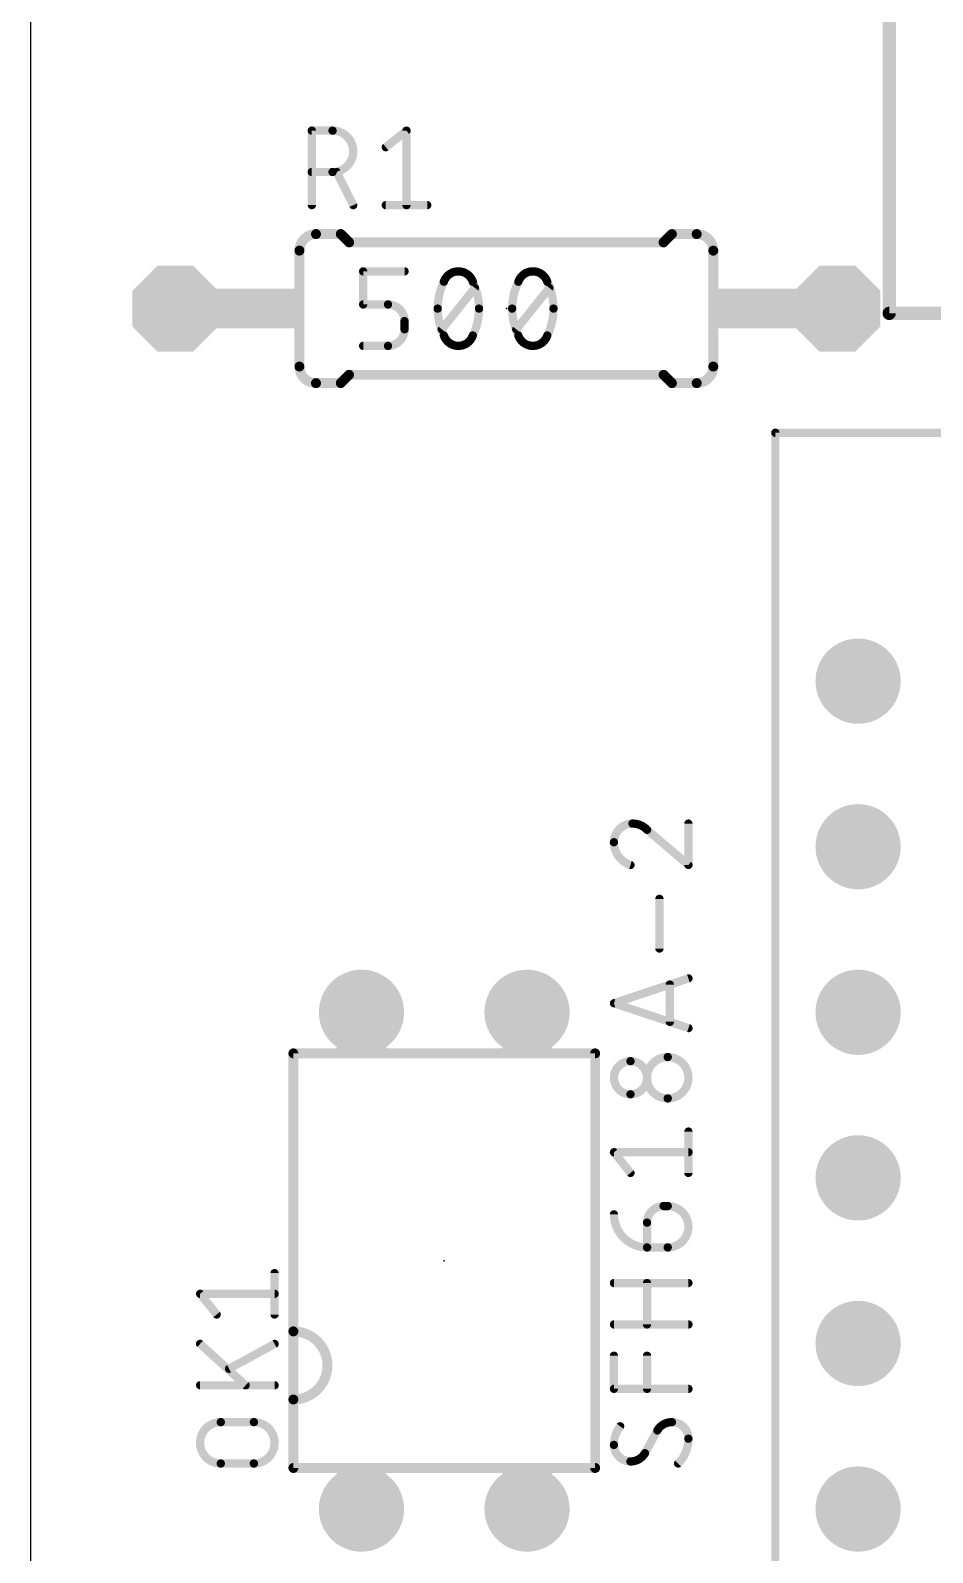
# Model space of a CAD drawing. Header units: millimetres. Extents: x 2963 to 3070, y 976 to 1104.
# Drawn here: x 2963.07 to 2976.92, y 1026.27 to 1049.62 of the extents above; entities that cross this region are included whole.
import ezdxf

# ---------------------------------------------------------------- set-up
doc = ezdxf.new("R2010")
doc.units = ezdxf.units.MM
doc.layers.add('PCB', color=31, linetype='Continuous')

# ---------------------------------------------------------------- blocks, each defined once
blk = doc.blocks.new('ROUNDP')
at = {"const_width": 0.5}
blk.add_lwpolyline([(0, -0.25, 1), (0, 0.25, 1), (0, -0.25)], format="xyb", dxfattribs=at)
blk = doc.blocks.new('RECT')
blk.add_solid([(-0.5, -0.5), (0.5, -0.5), (-0.5, 0.5), (0.5, 0.5)])
blk = doc.blocks.new('OCTAGONP')
at = {"const_width": 0.5}
blk.add_lwpolyline([(-0.25, -0.1036), (-0.25, 0.1036), (-0.1036, 0.25), (0.1036, 0.25), (0.25, 0.1036), (0.25, -0.1036), (0.1036, -0.25), (-0.1036, -0.25), (-0.25, -0.1036), (-0.25, 0.1036)], dxfattribs=at)

msp = doc.modelspace()

# ---------------------------------------------------------------- linework, layer by layer
at = {"layer": 'PCB'}
msp.add_line((2963.074, 1094.724), (2963.074, 997.089), dxfattribs=at)
for points, const_width in [([(2976.252, 1045.276), (2976.252, 1053.676)], 0.203), ([(2967.392, 1046.936), (2967.392, 1048.079)], 0.127), ([(2967.392, 1048.079), (2967.71, 1048.079)], 0.127), ([(2968.527, 1047.825), (2968.844, 1048.079)], 0.127), ([(2968.844, 1048.079), (2968.844, 1046.936)], 0.127), ([(2967.71, 1047.444), (2967.392, 1047.444)], 0.127), ([(2968.027, 1046.936), (2967.773, 1047.444)], 0.127), ([(2968.527, 1046.936), (2969.162, 1046.936)], 0.127), ([(2967.456, 1046.492), (2967.837, 1046.492)], 0.152), ([(2967.964, 1046.365), (2967.837, 1046.492)], 0.152), ([(2972.79, 1046.365), (2972.917, 1046.492)], 0.152), ([(2973.298, 1046.492), (2972.917, 1046.492)], 0.152), ([(2967.202, 1044.46), (2967.202, 1046.238)], 0.152), ([(2972.79, 1046.365), (2967.964, 1046.365)], 0.152), ([(2973.552, 1044.46), (2973.552, 1046.238)], 0.152), ([(2968.18, 1045.412), (2968.18, 1045.92)], 0.127), ([(2968.18, 1045.92), (2968.815, 1045.92)], 0.127), ([(2965.297, 1045.349), (2966.313, 1045.349)], 0.61), ([(2969.386, 1045.031), (2969.894, 1045.666)], 0.127), ([(2970.529, 1045.031), (2971.037, 1045.666)], 0.127), ([(2975.457, 1045.349), (2974.441, 1045.349)], 0.61), ([(2968.561, 1045.412), (2968.18, 1045.412)], 0.127), ([(2996.252, 1045.276), (2976.252, 1045.276)], 0.203), ([(2968.815, 1045.031), (2968.815, 1045.158)], 0.127), ([(2968.18, 1044.777), (2968.561, 1044.777)], 0.127), ([(2967.456, 1044.206), (2967.837, 1044.206)], 0.152), ([(2967.964, 1044.333), (2967.837, 1044.206)], 0.152), ([(2972.79, 1044.333), (2967.964, 1044.333)], 0.152), ([(2972.79, 1044.333), (2972.917, 1044.206)], 0.152), ([(2973.298, 1044.206), (2972.917, 1044.206)], 0.152), ([(2974.504, 1000.264), (2974.504, 1043.444)], 0.127), ([(2974.504, 1043.444), (2979.584, 1043.444)], 0.127), ([(2972.536, 1037.354), (2973.171, 1036.814)], 0.127), ([(2973.171, 1036.814), (2973.171, 1037.449)], 0.127), ([(2972.726, 1035.532), (2972.726, 1036.294)], 0.127), ([(2972.028, 1034.693), (2973.171, 1035.074)], 0.127), ([(2972.885, 1034.979), (2972.885, 1034.408)], 0.127), ([(2973.171, 1034.312), (2972.028, 1034.693)], 0.127), ([(2967.109, 1029.659), (2967.109, 1033.924)], 0.152), ([(2967.109, 1033.924), (2971.739, 1033.924)], 0.152), ([(2971.739, 1033.924), (2971.739, 1027.564)], 0.152), ([(2973.171, 1032.09), (2973.171, 1032.725)], 0.127), ([(2972.282, 1032.09), (2972.028, 1032.407)], 0.127), ([(2972.028, 1032.407), (2973.171, 1032.407)], 0.127), ([(2972.79, 1031.582), (2972.853, 1031.582)], 0.127), ([(2972.536, 1030.947), (2972.536, 1031.328)], 0.127), ([(2972.853, 1030.947), (2972.536, 1030.947)], 0.127), ([(2966.821, 1029.918), (2966.821, 1030.553)], 0.127), ([(2972.028, 1030.401), (2973.171, 1030.401)], 0.127), ([(2972.536, 1029.766), (2972.536, 1030.401)], 0.127), ([(2965.932, 1029.918), (2965.678, 1030.236)], 0.127), ([(2965.678, 1030.236), (2966.821, 1030.236)], 0.127), ([(2967.109, 1028.614), (2967.109, 1029.659)], 0.152), ([(2973.171, 1029.766), (2972.028, 1029.766)], 0.127), ([(2965.678, 1029.467), (2966.376, 1028.832)], 0.127), ([(2966.821, 1029.467), (2966.122, 1029.086)], 0.127), ([(2972.028, 1028.778), (2972.028, 1029.286)], 0.127), ([(2972.536, 1028.778), (2972.536, 1029.286)], 0.127), ([(2966.821, 1028.832), (2965.678, 1028.832)], 0.127), ([(2973.171, 1028.778), (2972.028, 1028.778)], 0.127), ([(2967.109, 1027.564), (2967.109, 1028.614)], 0.152), ([(2965.995, 1028.267), (2966.503, 1028.267)], 0.127), ([(2972.694, 1028.14), (2972.504, 1027.791)], 0.127), ([(2966.503, 1027.632), (2965.995, 1027.632)], 0.127), ([(2971.739, 1027.564), (2967.109, 1027.564)], 0.152)]:
    msp.add_lwpolyline(points, dxfattribs=dict(at, const_width=const_width))
for points, const_width in [([(2967.424, 1048.079, 1), (2967.36, 1048.079)], 0.0635), ([(2967.392, 1048.111, 1), (2967.392, 1048.047)], 0.0635), ([(2967.71, 1047.444, 1), (2967.71, 1048.079)], 0.127), ([(2967.71, 1048.111, 1), (2967.71, 1048.047)], 0.0635), ([(2967.71, 1048.047, 1), (2967.71, 1048.111)], 0.0635), ([(2968.876, 1048.079, 1), (2968.813, 1048.079)], 0.0635), ([(2968.864, 1048.054, 1), (2968.825, 1048.104)], 0.0635), ([(2968.507, 1047.85, 1), (2968.547, 1047.8)], 0.0635), ([(2967.392, 1047.476, 1), (2967.392, 1047.412)], 0.0635), ([(2967.71, 1047.476, 1), (2967.71, 1047.412)], 0.0635), ([(2967.71, 1047.412, 1), (2967.71, 1047.476)], 0.0635), ([(2967.802, 1047.458, 1), (2967.745, 1047.43)], 0.0635), ([(2968.527, 1046.968, 1), (2968.527, 1046.904)], 0.0635), ([(2969.162, 1046.904, 1), (2969.162, 1046.968)], 0.0635), ([(2967.36, 1046.936, 1), (2967.424, 1046.936)], 0.0635), ([(2967.999, 1046.922, 1), (2968.056, 1046.95)], 0.0635), ([(2968.813, 1046.936, 1), (2968.876, 1046.936)], 0.0635), ([(2967.456, 1046.492, 0.4142), (2967.202, 1046.238)], 0.152), ([(2967.456, 1046.53, 1), (2967.456, 1046.454)], 0.0762), ([(2967.456, 1046.454, 1), (2967.456, 1046.53)], 0.0762), ([(2967.864, 1046.519, 1), (2967.81, 1046.465)], 0.0762), ([(2967.837, 1046.454, 1), (2967.837, 1046.53)], 0.0762), ([(2972.917, 1046.53, 1), (2972.917, 1046.454)], 0.0762), ([(2972.944, 1046.465, 1), (2972.89, 1046.519)], 0.0762), ([(2973.552, 1046.238, 0.4142), (2973.298, 1046.492)], 0.152), ([(2973.298, 1046.53, 1), (2973.298, 1046.454)], 0.0762), ([(2973.298, 1046.454, 1), (2973.298, 1046.53)], 0.0762), ([(2967.24, 1046.238, 1), (2967.164, 1046.238)], 0.0762), ([(2967.964, 1046.403, 1), (2967.964, 1046.327)], 0.0762), ([(2967.937, 1046.338, 1), (2967.991, 1046.392)], 0.0762), ([(2972.763, 1046.392, 1), (2972.817, 1046.338)], 0.0762), ([(2972.79, 1046.327, 1), (2972.79, 1046.403)], 0.0762), ([(2973.59, 1046.238, 1), (2973.514, 1046.238)], 0.0762), ([(2967.164, 1046.238, 1), (2967.24, 1046.238)], 0.0762), ([(2973.514, 1046.238, 1), (2973.59, 1046.238)], 0.0762), ([(2968.211, 1045.92, 1), (2968.148, 1045.92)], 0.0635), ([(2968.18, 1045.952, 1), (2968.18, 1045.888)], 0.0635), ([(2968.815, 1045.888, 1), (2968.815, 1045.952)], 0.0635), ([(2969.418, 1045.761, 0.1139), (2969.323, 1045.349)], 0.127), ([(2969.64, 1045.92, 0.3205), (2969.418, 1045.761)], 0.127), ([(2969.446, 1045.747, 1), (2969.389, 1045.775)], 0.0635), ([(2969.862, 1045.761, 0.3205), (2969.64, 1045.92)], 0.127), ([(2969.64, 1045.952, 1), (2969.64, 1045.888)], 0.0635), ([(2969.64, 1045.888, 1), (2969.64, 1045.952)], 0.0635), ([(2969.958, 1045.349, 0.1139), (2969.862, 1045.761)], 0.127), ([(2969.891, 1045.775, 1), (2969.834, 1045.747)], 0.0635), ([(2970.561, 1045.761, 0.1139), (2970.466, 1045.349)], 0.127), ([(2970.783, 1045.92, 0.3205), (2970.561, 1045.761)], 0.127), ([(2970.589, 1045.747, 1), (2970.532, 1045.775)], 0.0635), ([(2971.005, 1045.761, 0.3205), (2970.783, 1045.92)], 0.127), ([(2970.783, 1045.952, 1), (2970.783, 1045.888)], 0.0635), ([(2970.783, 1045.888, 1), (2970.783, 1045.952)], 0.0635), ([(2971.101, 1045.349, 0.1139), (2971.005, 1045.761)], 0.127), ([(2971.034, 1045.775, 1), (2970.977, 1045.747)], 0.0635), ([(2965.297, 1045.501, 1), (2965.297, 1045.196)], 0.305), ([(2966.313, 1045.196, 1), (2966.313, 1045.501)], 0.305), ([(2969.388, 1045.772, 1), (2969.448, 1045.751)], 0.0635), ([(2969.832, 1045.751, 1), (2969.892, 1045.772)], 0.0635), ([(2969.919, 1045.646, 1), (2969.869, 1045.686)], 0.0635), ([(2970.531, 1045.772, 1), (2970.591, 1045.751)], 0.0635), ([(2970.975, 1045.751, 1), (2971.035, 1045.772)], 0.0635), ([(2971.062, 1045.646, 1), (2971.012, 1045.686)], 0.0635), ([(2974.441, 1045.501, 1), (2974.441, 1045.196)], 0.305), ([(2975.457, 1045.196, 1), (2975.457, 1045.501)], 0.305), ([(2968.18, 1045.444, 1), (2968.18, 1045.38)], 0.0635), ([(2968.148, 1045.412, 1), (2968.211, 1045.412)], 0.0635), ([(2968.815, 1045.158, 0.4142), (2968.561, 1045.412)], 0.127), ([(2968.561, 1045.444, 1), (2968.561, 1045.38)], 0.0635), ([(2968.561, 1045.38, 1), (2968.561, 1045.444)], 0.0635), ([(2969.323, 1045.349, 0.1139), (2969.418, 1044.936)], 0.127), ([(2969.354, 1045.349, 1), (2969.291, 1045.349)], 0.0635), ([(2969.291, 1045.349, 1), (2969.354, 1045.349)], 0.0635), ([(2969.862, 1044.936, 0.1139), (2969.958, 1045.349)], 0.127), ([(2969.989, 1045.349, 1), (2969.926, 1045.349)], 0.0635), ([(2969.926, 1045.349, 1), (2969.989, 1045.349)], 0.0635), ([(2970.466, 1045.349, 0.1139), (2970.561, 1044.936)], 0.127), ([(2970.497, 1045.349, 1), (2970.434, 1045.349)], 0.0635), ([(2970.434, 1045.349, 1), (2970.497, 1045.349)], 0.0635), ([(2971.005, 1044.936, 0.1139), (2971.101, 1045.349)], 0.127), ([(2971.132, 1045.349, 1), (2971.069, 1045.349)], 0.0635), ([(2971.069, 1045.349, 1), (2971.132, 1045.349)], 0.0635), ([(2976.252, 1045.327, 1), (2976.252, 1045.225)], 0.102), ([(2968.846, 1045.158, 1), (2968.783, 1045.158)], 0.0635), ([(2968.783, 1045.158, 1), (2968.846, 1045.158)], 0.0635), ([(2976.201, 1045.276, 1), (2976.302, 1045.276)], 0.102), ([(2968.561, 1044.777, 0.4142), (2968.815, 1045.031)], 0.127), ([(2968.846, 1045.031, 1), (2968.783, 1045.031)], 0.0635), ([(2968.783, 1045.031, 1), (2968.846, 1045.031)], 0.0635), ([(2969.361, 1045.051, 1), (2969.411, 1045.011)], 0.0635), ([(2969.418, 1044.936, 0.3205), (2969.64, 1044.777)], 0.127), ([(2969.448, 1044.946, 1), (2969.388, 1044.926)], 0.0635), ([(2969.389, 1044.922, 1), (2969.446, 1044.95)], 0.0635), ([(2969.64, 1044.777, 0.3205), (2969.862, 1044.936)], 0.127), ([(2969.834, 1044.95, 1), (2969.891, 1044.922)], 0.0635), ([(2969.892, 1044.926, 1), (2969.832, 1044.946)], 0.0635), ([(2970.504, 1045.051, 1), (2970.554, 1045.011)], 0.0635), ([(2970.561, 1044.936, 0.3205), (2970.783, 1044.777)], 0.127), ([(2970.591, 1044.946, 1), (2970.531, 1044.926)], 0.0635), ([(2970.532, 1044.922, 1), (2970.589, 1044.95)], 0.0635), ([(2970.783, 1044.777, 0.3205), (2971.005, 1044.936)], 0.127), ([(2970.977, 1044.95, 1), (2971.034, 1044.922)], 0.0635), ([(2971.035, 1044.926, 1), (2970.975, 1044.946)], 0.0635), ([(2968.18, 1044.809, 1), (2968.18, 1044.745)], 0.0635), ([(2968.561, 1044.809, 1), (2968.561, 1044.745)], 0.0635), ([(2968.561, 1044.745, 1), (2968.561, 1044.809)], 0.0635), ([(2969.64, 1044.809, 1), (2969.64, 1044.745)], 0.0635), ([(2969.64, 1044.745, 1), (2969.64, 1044.809)], 0.0635), ([(2970.783, 1044.809, 1), (2970.783, 1044.745)], 0.0635), ([(2970.783, 1044.745, 1), (2970.783, 1044.809)], 0.0635), ([(2967.202, 1044.46, 0.4142), (2967.456, 1044.206)], 0.152), ([(2967.24, 1044.46, 1), (2967.164, 1044.46)], 0.0762), ([(2967.164, 1044.46, 1), (2967.24, 1044.46)], 0.0762), ([(2973.298, 1044.206, 0.4142), (2973.552, 1044.46)], 0.152), ([(2973.59, 1044.46, 1), (2973.514, 1044.46)], 0.0762), ([(2973.514, 1044.46, 1), (2973.59, 1044.46)], 0.0762), ([(2967.456, 1044.244, 1), (2967.456, 1044.168)], 0.0762), ([(2967.456, 1044.168, 1), (2967.456, 1044.244)], 0.0762), ([(2967.81, 1044.233, 1), (2967.864, 1044.179)], 0.0762), ([(2967.837, 1044.168, 1), (2967.837, 1044.244)], 0.0762), ([(2967.964, 1044.371, 1), (2967.964, 1044.295)], 0.0762), ([(2967.991, 1044.306, 1), (2967.937, 1044.36)], 0.0762), ([(2972.817, 1044.36, 1), (2972.763, 1044.306)], 0.0762), ([(2972.79, 1044.295, 1), (2972.79, 1044.371)], 0.0762), ([(2972.917, 1044.244, 1), (2972.917, 1044.168)], 0.0762), ([(2972.89, 1044.179, 1), (2972.944, 1044.233)], 0.0762), ([(2973.298, 1044.244, 1), (2973.298, 1044.168)], 0.0762), ([(2973.298, 1044.168, 1), (2973.298, 1044.244)], 0.0762), ([(2974.536, 1043.444, 1), (2974.472, 1043.444)], 0.0635), ([(2974.504, 1043.475, 1), (2974.504, 1043.412)], 0.0635), ([(2972.313, 1037.449, 0.4142), (2972.028, 1037.163)], 0.127), ([(2972.536, 1037.354, 0.2053), (2972.313, 1037.449)], 0.127), ([(2972.313, 1037.481, 1), (2972.313, 1037.417)], 0.0635), ([(2972.313, 1037.417, 1), (2972.313, 1037.481)], 0.0635), ([(2972.556, 1037.378, 1), (2972.515, 1037.33)], 0.0635), ([(2973.202, 1037.449, 1), (2973.139, 1037.449)], 0.0635), ([(2972.028, 1037.163, 0.3252), (2972.282, 1036.814)], 0.127), ([(2972.059, 1037.163, 1), (2971.996, 1037.163)], 0.0635), ([(2971.996, 1037.163, 1), (2972.059, 1037.163)], 0.0635), ([(2972.513, 1037.332, 1), (2972.559, 1037.376)], 0.0635), ([(2972.272, 1036.784, 1), (2972.291, 1036.844)], 0.0635), ([(2973.139, 1036.814, 1), (2973.202, 1036.814)], 0.0635), ([(2973.15, 1036.79, 1), (2973.191, 1036.838)], 0.0635), ([(2972.758, 1036.294, 1), (2972.694, 1036.294)], 0.0635), ([(2972.694, 1035.532, 1), (2972.758, 1035.532)], 0.0635), ([(2973.181, 1035.044, 1), (2973.161, 1035.104)], 0.0635), ([(2972.917, 1034.979, 1), (2972.853, 1034.979)], 0.0635), ([(2972.038, 1034.723, 1), (2972.018, 1034.663)], 0.0635), ([(2972.018, 1034.723, 1), (2972.038, 1034.663)], 0.0635), ([(2972.853, 1034.408, 1), (2972.917, 1034.408)], 0.0635), ([(2973.161, 1034.282, 1), (2973.181, 1034.342)], 0.0635), ([(2967.147, 1033.924, 1), (2967.071, 1033.924)], 0.0762), ([(2967.109, 1033.962, 1), (2967.109, 1033.886)], 0.0762), ([(2971.777, 1033.924, 1), (2971.701, 1033.924)], 0.0762), ([(2971.739, 1033.886, 1), (2971.739, 1033.962)], 0.0762), ([(2972.853, 1033.868, 1), (2972.853, 1033.233)], 0.127), ([(2972.853, 1033.233, 1), (2972.853, 1033.868)], 0.127), ([(2972.853, 1033.9, 1), (2972.853, 1033.836)], 0.0635), ([(2972.853, 1033.836, 1), (2972.853, 1033.9)], 0.0635), ([(2972.282, 1033.804, 1), (2972.282, 1033.296)], 0.127), ([(2972.282, 1033.296, 1), (2972.282, 1033.804)], 0.127), ([(2972.282, 1033.836, 1), (2972.282, 1033.773)], 0.0635), ([(2972.282, 1033.773, 1), (2972.282, 1033.836)], 0.0635), ([(2972.282, 1033.328, 1), (2972.282, 1033.265)], 0.0635), ([(2972.282, 1033.265, 1), (2972.282, 1033.328)], 0.0635), ([(2972.853, 1033.265, 1), (2972.853, 1033.201)], 0.0635), ([(2972.853, 1033.201, 1), (2972.853, 1033.265)], 0.0635), ([(2973.202, 1032.725, 1), (2973.139, 1032.725)], 0.0635), ([(2972.052, 1032.427, 1), (2972.003, 1032.388)], 0.0635), ([(2972.028, 1032.439, 1), (2972.028, 1032.376)], 0.0635), ([(2973.171, 1032.376, 1), (2973.171, 1032.439)], 0.0635), ([(2972.257, 1032.07, 1), (2972.306, 1032.11)], 0.0635), ([(2973.139, 1032.09, 1), (2973.202, 1032.09)], 0.0635), ([(2972.79, 1031.582, 0.4142), (2972.536, 1031.328)], 0.127), ([(2972.79, 1031.614, 1), (2972.79, 1031.55)], 0.0635), ([(2972.79, 1031.55, 1), (2972.79, 1031.614)], 0.0635), ([(2972.853, 1030.947, 1), (2972.853, 1031.582)], 0.127), ([(2972.853, 1031.614, 1), (2972.853, 1031.55)], 0.0635), ([(2972.853, 1031.55, 1), (2972.853, 1031.614)], 0.0635), ([(2972.028, 1031.455, 0.4142), (2972.536, 1030.947)], 0.127), ([(2972.059, 1031.455, 1), (2971.996, 1031.455)], 0.0635), ([(2972.567, 1031.328, 1), (2972.504, 1031.328)], 0.0635), ([(2972.504, 1031.328, 1), (2972.567, 1031.328)], 0.0635), ([(2972.536, 1030.979, 1), (2972.536, 1030.915)], 0.0635), ([(2972.504, 1030.947, 1), (2972.567, 1030.947)], 0.0635), ([(2972.536, 1030.915, 1), (2972.536, 1030.979)], 0.0635), ([(2972.853, 1030.979, 1), (2972.853, 1030.915)], 0.0635), ([(2972.853, 1030.915, 1), (2972.853, 1030.979)], 0.0635), ([(2966.852, 1030.553, 1), (2966.789, 1030.553)], 0.0635), ([(2972.028, 1030.432, 1), (2972.028, 1030.369)], 0.0635), ([(2972.567, 1030.401, 1), (2972.504, 1030.401)], 0.0635), ([(2973.171, 1030.369, 1), (2973.171, 1030.432)], 0.0635), ([(2965.702, 1030.255, 1), (2965.653, 1030.216)], 0.0635), ([(2965.678, 1030.267, 1), (2965.678, 1030.204)], 0.0635), ([(2966.821, 1030.204, 1), (2966.821, 1030.267)], 0.0635), ([(2965.907, 1029.898, 1), (2965.956, 1029.938)], 0.0635), ([(2966.789, 1029.918, 1), (2966.852, 1029.918)], 0.0635), ([(2967.109, 1028.614, 1), (2967.109, 1029.659)], 0.152), ([(2967.109, 1029.697, 1), (2967.109, 1029.621)], 0.0762), ([(2967.147, 1029.659, 1), (2967.071, 1029.659)], 0.0762), ([(2972.028, 1029.797, 1), (2972.028, 1029.734)], 0.0635), ([(2972.504, 1029.766, 1), (2972.567, 1029.766)], 0.0635), ([(2973.171, 1029.734, 1), (2973.171, 1029.797)], 0.0635), ([(2965.699, 1029.491, 1), (2965.656, 1029.444)], 0.0635), ([(2966.836, 1029.439, 1), (2966.805, 1029.495)], 0.0635), ([(2967.071, 1029.659, 1), (2967.147, 1029.659)], 0.0762), ([(2972.059, 1029.286, 1), (2971.996, 1029.286)], 0.0635), ([(2972.567, 1029.286, 1), (2972.504, 1029.286)], 0.0635), ([(2966.107, 1029.114, 1), (2966.137, 1029.058)], 0.0635), ([(2965.678, 1028.864, 1), (2965.678, 1028.801)], 0.0635), ([(2966.355, 1028.809, 1), (2966.398, 1028.856)], 0.0635), ([(2966.821, 1028.801, 1), (2966.821, 1028.864)], 0.0635), ([(2972.028, 1028.809, 1), (2972.028, 1028.746)], 0.0635), ([(2971.996, 1028.778, 1), (2972.059, 1028.778)], 0.0635), ([(2972.504, 1028.778, 1), (2972.567, 1028.778)], 0.0635), ([(2973.171, 1028.746, 1), (2973.171, 1028.809)], 0.0635), ([(2967.109, 1028.652, 1), (2967.109, 1028.576)], 0.0762), ([(2967.147, 1028.614, 1), (2967.071, 1028.614)], 0.0762), ([(2967.071, 1028.614, 1), (2967.147, 1028.614)], 0.0762), ([(2965.995, 1028.267, 1), (2965.995, 1027.632)], 0.127), ([(2965.995, 1028.299, 1), (2965.995, 1028.235)], 0.0635), ([(2965.995, 1028.235, 1), (2965.995, 1028.299)], 0.0635), ([(2966.503, 1027.632, 1), (2966.503, 1028.267)], 0.127), ([(2966.503, 1028.299, 1), (2966.503, 1028.235)], 0.0635), ([(2966.503, 1028.235, 1), (2966.503, 1028.299)], 0.0635), ([(2972.917, 1028.267, 0.2656), (2972.694, 1028.14)], 0.127), ([(2973.171, 1028.013, 0.4142), (2972.917, 1028.267)], 0.127), ([(2972.917, 1028.299, 1), (2972.917, 1028.235)], 0.0635), ([(2972.917, 1028.235, 1), (2972.917, 1028.299)], 0.0635), ([(2972.123, 1028.204, 0.1623), (2972.028, 1027.918)], 0.127), ([(2972.148, 1028.185, 1), (2972.098, 1028.223)], 0.0635), ([(2972.667, 1028.156, 1), (2972.722, 1028.124)], 0.0635), ([(2972.722, 1028.125, 1), (2972.667, 1028.155)], 0.0635), ([(2973.012, 1027.632, 0.2), (2973.171, 1028.013)], 0.127), ([(2973.202, 1028.013, 1), (2973.139, 1028.013)], 0.0635), ([(2972.028, 1027.918, 0.4142), (2972.282, 1027.664)], 0.127), ([(2972.059, 1027.918, 1), (2971.996, 1027.918)], 0.0635), ([(2971.996, 1027.918, 1), (2972.059, 1027.918)], 0.0635), ([(2972.282, 1027.664, 0.2656), (2972.504, 1027.791)], 0.127), ([(2972.531, 1027.775, 1), (2972.477, 1027.807)], 0.0635), ([(2973.139, 1028.013, 1), (2973.202, 1028.013)], 0.0635), ([(2965.995, 1027.664, 1), (2965.995, 1027.6)], 0.0635), ([(2965.995, 1027.6, 1), (2965.995, 1027.664)], 0.0635), ([(2966.503, 1027.664, 1), (2966.503, 1027.6)], 0.0635), ([(2966.503, 1027.6, 1), (2966.503, 1027.664)], 0.0635), ([(2967.109, 1027.602, 1), (2967.109, 1027.526)], 0.0762), ([(2971.739, 1027.526, 1), (2971.739, 1027.602)], 0.0762), ([(2972.282, 1027.696, 1), (2972.282, 1027.632)], 0.0635), ([(2972.282, 1027.632, 1), (2972.282, 1027.696)], 0.0635), ([(2972.476, 1027.806, 1), (2972.532, 1027.776)], 0.0635), ([(2972.99, 1027.655, 1), (2973.034, 1027.61)], 0.0635), ([(2967.071, 1027.564, 1), (2967.147, 1027.564)], 0.0762), ([(2971.701, 1027.564, 1), (2971.777, 1027.564)], 0.0762)]:
    msp.add_lwpolyline(points, format="xyb", dxfattribs=dict(at, const_width=const_width))
for p in [(2970.377, 1045.349), (2969.424, 1030.744)]:
    msp.add_point(p, dxfattribs=at)

# ---------------------------------------------------------------- block references
for name, p, xscale, yscale in [('OCTAGONP', (2965.297, 1045.349), 1.3208, 1.3208), ('OCTAGONP', (2965.297, 1045.349), 1.3208, 1.3208), ('OCTAGONP', (2975.457, 1045.349), 1.3208, 1.3208), ('OCTAGONP', (2975.457, 1045.349), 1.3208, 1.3208), ('RECT', (2966.77, 1045.349), 0.8636, 0.6096), ('RECT', (2973.983, 1045.349), 0.8636, 0.6096), ('ROUNDP', (2968.154, 1034.554), 1.308, 1.308), ('ROUNDP', (2968.154, 1034.554), 1.308, 1.308), ('ROUNDP', (2970.694, 1034.554), 1.308, 1.308), ('ROUNDP', (2970.694, 1034.554), 1.308, 1.308), ('ROUNDP', (2968.154, 1026.934), 1.308, 1.308), ('ROUNDP', (2968.154, 1026.934), 1.308, 1.308), ('RECT', (2968.154, 1027.181), 0.762, 0.725), ('ROUNDP', (2970.694, 1026.934), 1.308, 1.308), ('ROUNDP', (2970.694, 1026.934), 1.308, 1.308), ('RECT', (2970.694, 1027.181), 0.762, 0.725)]:
    msp.add_blockref(name, p, dxfattribs=dict(at, xscale=xscale, yscale=yscale))
for name, p, xscale, yscale, rotation in [('ROUNDP', (2975.774, 1039.634), 1.308, 1.308, 90), ('ROUNDP', (2975.774, 1039.634), 1.308, 1.308, 90), ('ROUNDP', (2975.774, 1037.094), 1.308, 1.308, 90), ('ROUNDP', (2975.774, 1037.094), 1.308, 1.308, 90), ('ROUNDP', (2975.774, 1034.554), 1.308, 1.308, 90), ('ROUNDP', (2975.774, 1034.554), 1.308, 1.308, 90), ('RECT', (2968.154, 1034.306), 0.762, 0.725, 180), ('RECT', (2970.694, 1034.306), 0.762, 0.725, 180), ('ROUNDP', (2975.774, 1032.014), 1.308, 1.308, 90), ('ROUNDP', (2975.774, 1032.014), 1.308, 1.308, 90), ('ROUNDP', (2975.774, 1029.474), 1.308, 1.308, 90), ('ROUNDP', (2975.774, 1029.474), 1.308, 1.308, 90), ('ROUNDP', (2975.774, 1026.934), 1.308, 1.308, 90), ('ROUNDP', (2975.774, 1026.934), 1.308, 1.308, 90)]:
    msp.add_blockref(name, p, dxfattribs=dict(at, xscale=xscale, yscale=yscale, rotation=rotation))

doc.saveas('drawing.dxf')
